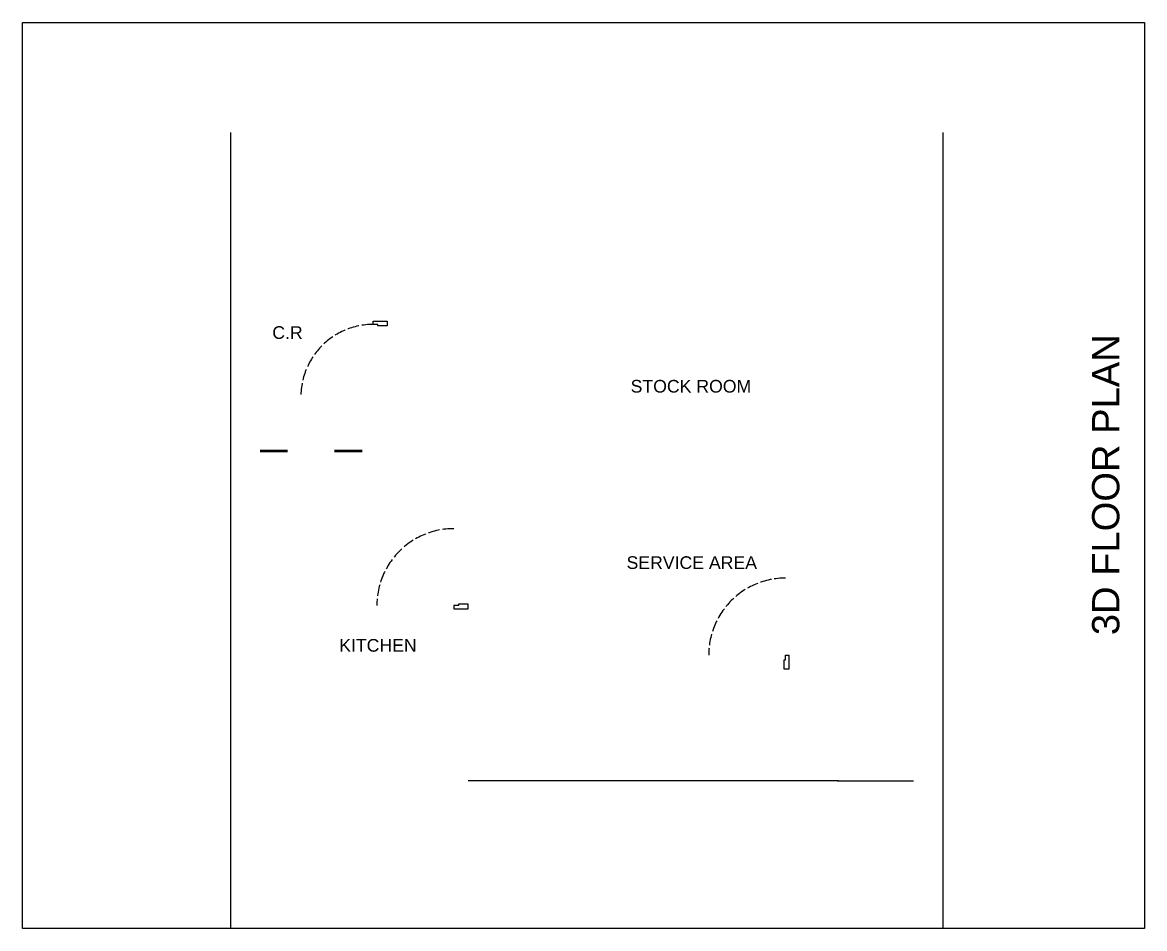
# Model space of a CAD drawing. Header units: centimetres. Extents: x 119643 to 134293, y 52287 to 57994.
# Drawn here: x 124180 to 125362, y 52418 to 53372 of the extents above; entities that cross this region are included whole.
import ezdxf

# ---------------------------------------------------------------- set-up
doc = ezdxf.new("R2010")
doc.units = ezdxf.units.CM
doc.linetypes.add('ACAD_ISO02W100', pattern=[15, 12, -3])
for name, color, linetype in [('doors', 3, 'Continuous'), ('main gate', 247, 'Continuous'), ('text', 2, 'Continuous')]:
    doc.layers.add(name, color=color, linetype=linetype)
doc.layers.add('wall', color=254, linetype='Continuous', lineweight=50)
doc.styles.get("Standard").update_dxf_attribs({"font": 'arial.ttf'})

msp = doc.modelspace()

# ---------------------------------------------------------------- linework, layer by layer
at = {"color": 0, "linetype": 'Continuous'}
for p, q in [((124399.25, 53255.777), (124399.25, 52417.8)), ((125149.25, 53255.777), (125149.25, 52417.8))]:
    msp.add_line(p, q, dxfattribs=at)
at = {"linetype": 'Continuous'}
msp.add_lwpolyline([(124180.008, 53371.575), (125361.711, 53371.575), (125361.711, 52417.8), (124180.008, 52417.8)], close=True, dxfattribs=at)
at = {"layer": 'doors'}
for points in [[(124554.25, 53053.696), (124549.25, 53053.696), (124549.25, 53057.196), (124564.25, 53057.196), (124564.25, 53052.196), (124554.25, 53052.196)], [(124639.25, 52757.696), (124634.25, 52757.696), (124634.25, 52754.196), (124649.25, 52754.196), (124649.25, 52759.196), (124639.25, 52759.196)], [(124983.75, 52700.696), (124983.75, 52705.696), (124987.25, 52705.696), (124987.25, 52690.696), (124982.25, 52690.696), (124982.25, 52700.696)]]:
    msp.add_lwpolyline(points, close=True, dxfattribs=at)
at = {"layer": 'doors', "linetype": 'ACAD_ISO02W100'}
for centre, radius in [((124549.25, 52977.696), 76), ((124634.25, 52757.696), 81), ((124983.75, 52705.696), 81)]:
    msp.add_arc(centre, radius, 90, 180, dxfattribs=at)
at = {"layer": 'main gate', "linetype": 'Continuous', "extrusion": (0, -1, 0)}
for p, q in [((125039.25, 52573.196, 155), (124649.25, 52573.196, 155)), ((125034.25, 52573.196, 235), (124649.25, 52573.196, 235)), ((124664.25, 52573.196, 295), (124664.25, 52573.196, 5)), ((124684.25, 52573.196, 295), (124684.25, 52573.196, 5)), ((124694.25, 52573.196, 295), (124694.25, 52573.196, 5)), ((124704.25, 52573.196, 295), (124704.25, 52573.196, 5)), ((124714.25, 52573.196, 295), (124714.25, 52573.196, 5)), ((124724.25, 52573.196, 295), (124724.25, 52573.196, 5)), ((124734.25, 52573.196, 295), (124734.25, 52573.196, 5)), ((124744.25, 52573.196, 295), (124744.25, 52573.196, 5)), ((124754.25, 52573.196, 295), (124754.25, 52573.196, 5)), ((124764.25, 52573.196, 295), (124764.25, 52573.196, 5)), ((124784.25, 52573.196, 295), (124784.25, 52573.196, 5)), ((124794.25, 52573.196, 295), (124794.25, 52573.196, 5)), ((124804.25, 52573.196, 295), (124804.25, 52573.196, 5)), ((124814.25, 52573.196, 295), (124814.25, 52573.196, 5)), ((124824.25, 52573.196, 295), (124824.25, 52573.196, 5)), ((124834.25, 52573.196, 295), (124834.25, 52573.196, 5)), ((124854.25, 52573.196, 295), (124854.25, 52573.196, 5)), ((124864.25, 52573.196, 295), (124864.25, 52573.196, 5)), ((124874.25, 52573.196, 295), (124874.25, 52573.196, 5)), ((124884.25, 52573.196, 295), (124884.25, 52573.196, 5)), ((124894.25, 52573.196, 295), (124894.25, 52573.196, 5)), ((124914.25, 52573.196, 295), (124914.25, 52573.196, 5)), ((124974.031, 52573.196, 295), (124974.031, 52573.196, 5)), ((124984.031, 52573.196, 295), (124984.031, 52573.196, 5)), ((124994.031, 52573.196, 295), (124994.031, 52573.196, 5)), ((125004.031, 52573.196, 295), (125004.031, 52573.196, 5)), ((125014.031, 52573.196, 295), (125014.031, 52573.196, 5)), ((125038.25, 52573.196, 171), (125118.25, 52573.196, 171)), ((125038.25, 52573.196, 131), (125118.25, 52573.196, 131)), ((125038.25, 52573.196, 91), (125118.25, 52573.196, 91)), ((125044.25, 52573.196, 295), (125044.25, 52573.196, 215)), ((125054.25, 52573.196, 295), (125054.25, 52573.196, 215)), ((125064.25, 52573.196, 295), (125064.25, 52573.196, 215)), ((125074.25, 52573.196, 295), (125074.25, 52573.196, 215)), ((125084.25, 52573.196, 295), (125084.25, 52573.196, 215)), ((125094.25, 52573.196, 295), (125094.25, 52573.196, 215)), ((125104.25, 52573.196, 295), (125104.25, 52573.196, 215))]:
    msp.add_line(p, q, dxfattribs=at)
at = {"layer": 'main gate', "linetype": 'Continuous', "extrusion": (-1, 0, 0)}
for p, q in [((125048.25, 52573.196, 211), (125048.25, 52573.196, 9)), ((125058.25, 52573.196, 211), (125058.25, 52573.196, 9)), ((125068.25, 52573.196, 211), (125068.25, 52573.196, 9)), ((125078.25, 52573.196, 211), (125078.25, 52573.196, 9)), ((125088.25, 52573.196, 211), (125088.25, 52573.196, 9)), ((125108.25, 52573.196, 211), (125108.25, 52573.196, 9))]:
    msp.add_line(p, q, dxfattribs=at)
at = {"layer": 'wall', "color": 0, "linetype": 'Continuous'}
for p, q in [((124430.188, 52920.696), (124459.188, 52920.696)), ((124508.811, 52920.696), (124537.811, 52920.696))]:
    msp.add_line(p, q, dxfattribs=at)

# ---------------------------------------------------------------- texts
at = {"linetype": 'Continuous', "insert": (125306.418, 52726.611), "char_height": 28.73654, "attachment_point": 1, "rotation": 90}
msp.add_mtext_dynamic_manual_height_columns('3D FLOOR PLAN', width=2258.19711, gutter_width=143.683, heights=[0], dxfattribs=at)
at = {"layer": 'text', "color": 0, "linetype": 'Continuous'}
for s, height, p in [('C.R', 13.3054, (124443.116, 53038.528)), ('STOCK ROOM', 13.3054, (124820.498, 52981.986)), ('SERVICE AREA', 13.30543, (124816.197, 52796.352)), ('KITCHEN', 13.3054, (124513.607, 52709.238))]:
    msp.add_text(s, height=height, dxfattribs=at).set_placement(p)

doc.saveas('drawing.dxf')
